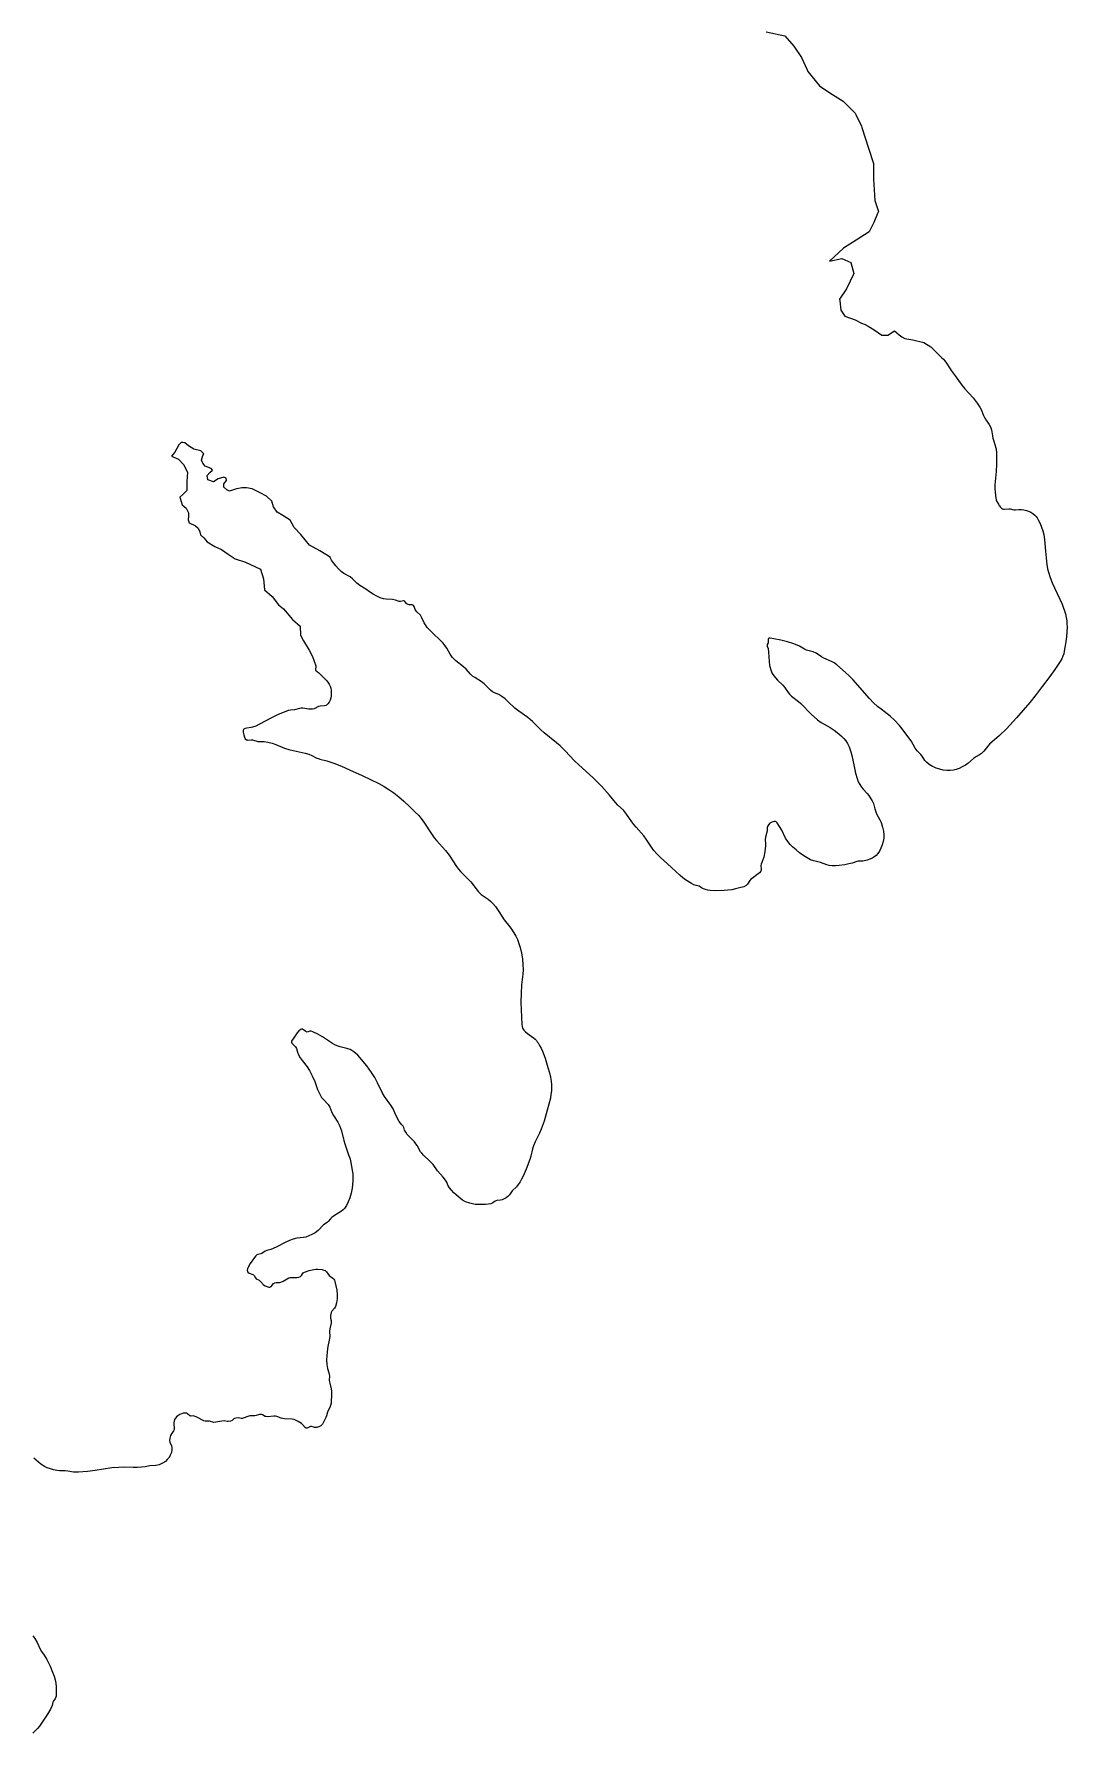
# Model space of a CAD drawing. Header units: millimetres. Extents: x 341818 to 347703, y 7370458 to 7377443.
# Drawn here: x 346576 to 347703, y 7371038 to 7372890 of the extents above; entities that cross this region are included whole.
import ezdxf

# ---------------------------------------------------------------- set-up
doc = ezdxf.new("R2010")
doc.units = ezdxf.units.MM
doc.layers.add('MONTANHÃO', color=220, linetype='Continuous')

msp = doc.modelspace()

# ---------------------------------------------------------------- linework, layer by layer
at = {"layer": 'MONTANHÃO'}
for points in [[(347374.5, 7372892.6), (347394.8, 7372888.1), (347404.5, 7372877.1), (347412.9, 7372864.8), (347419.2, 7372851.2), (347420, 7372849.3), (347432.6, 7372833.8), (347443.9, 7372826.1), (347458.4, 7372817.1), (347471.4, 7372804.1), (347472.2, 7372802.4), (347478.5, 7372789.9), (347479, 7372788.4), (347486.2, 7372765.7), (347491.7, 7372748.9), (347491.5, 7372738.4), (347491.4, 7372732.1), (347493, 7372708.9), (347493.7, 7372706.7), (347496.9, 7372696.6), (347496, 7372694.5), (347492, 7372684.7), (347486.9, 7372674.6), (347472.8, 7372665.6), (347458.8, 7372656.6), (347443.6, 7372642.7), (347457.1, 7372645.6), (347466.8, 7372641.1), (347470.1, 7372629.1), (347462, 7372612.6), (347454.6, 7372601.3), (347454.8, 7372599.3), (347455.9, 7372589.1), (347460.4, 7372582.6), (347471.4, 7372578.7), (347478.6, 7372575.2), (347482.3, 7372573.4), (347485.9, 7372571.6), (347492.3, 7372567.8), (347500.7, 7372561.9), (347507.2, 7372561.9), (347514.6, 7372566.5), (347519.5, 7372562.3), (347522.5, 7372560.3), (347525.6, 7372558.4), (347530.1, 7372557.6), (347534.6, 7372556.8), (347546.6, 7372553.9), (347554, 7372549.3), (347558.1, 7372545.3), (347566.2, 7372537.4), (347567.8, 7372535.8), (347569.1, 7372534.2), (347570.3, 7372532.6), (347575.2, 7372525.1), (347576.2, 7372523.6), (347577.3, 7372522.1), (347580.7, 7372517.7), (347588, 7372507.5), (347589.6, 7372505.4), (347591.3, 7372503.3), (347600.1, 7372493.7), (347604.7, 7372487.9), (347607.6, 7372483.6), (347609, 7372480.9), (347611.6, 7372474.4), (347612.9, 7372471.6), (347613.6, 7372470.5), (347614.2, 7372469.5), (347617.7, 7372464.6), (347619.2, 7372462), (347620.2, 7372458.6), (347621.3, 7372452.2), (347621.8, 7372449.7), (347622.5, 7372447.6), (347624.4, 7372441.8), (347624.8, 7372439.8), (347625.2, 7372437.9), (347625.6, 7372433.4), (347625.6, 7372419), (347625.4, 7372415.4), (347625.3, 7372413.4), (347624, 7372398.8), (347623.9, 7372394.6), (347624.2, 7372390.8), (347625, 7372384.4), (347625.5, 7372382.5), (347626.2, 7372380.8), (347627.8, 7372377.9), (347628.4, 7372376.8), (347629, 7372375.8), (347629.8, 7372374.7), (347631.1, 7372373.5), (347632.3, 7372372.7), (347633.4, 7372372.3), (347634, 7372372.2), (347634.6, 7372372.2), (347639.1, 7372372.8), (347640.8, 7372372.8), (347644.8, 7372371.7), (347645.6, 7372371.6), (347646.3, 7372371.5), (347650.2, 7372372), (347653, 7372371.9), (347655.7, 7372371.6), (347658.3, 7372371), (347660.7, 7372370.1), (347663.2, 7372368.9), (347665.5, 7372367.5), (347667.4, 7372365.9), (347669, 7372364.2), (347670.1, 7372362.7), (347670.8, 7372361.3), (347671.5, 7372360), (347673.3, 7372356.5), (347674.8, 7372352.8), (347676.2, 7372348.8), (347677.3, 7372344.8), (347678.1, 7372339.2), (347679, 7372326.6), (347680.6, 7372312), (347681.4, 7372307.4), (347682.4, 7372303.5), (347682.7, 7372302.5), (347683.9, 7372298.7), (347686.5, 7372291.9), (347688.9, 7372286.5), (347691.9, 7372280.4), (347694.9, 7372274.3), (347697.2, 7372268.6), (347700.8, 7372258.1), (347701.7, 7372254.2), (347702.4, 7372250.6), (347702.5, 7372248.9), (347702.6, 7372247.2), (347702.7, 7372243.5), (347701.9, 7372233.1), (347701.1, 7372225.5), (347699.7, 7372217.5), (347699, 7372214.5), (347698.1, 7372211.9), (347696.9, 7372209.2), (347695.3, 7372206.4), (347689.3, 7372197.5), (347683.8, 7372189.7), (347675.7, 7372178.9), (347672.3, 7372174.6), (347668.9, 7372170.2), (347662, 7372161.7), (347654.8, 7372153.2), (347647.5, 7372144.9), (347636.6, 7372132.8), (347629.1, 7372125.4), (347621, 7372118.6), (347618.2, 7372116.1), (347616.3, 7372114), (347611.9, 7372108.6), (347609.4, 7372106.1), (347607.2, 7372104.5), (347604, 7372102.5), (347600.8, 7372100.5), (347594.4, 7372095.1), (347592, 7372093.4), (347588.4, 7372091.4), (347585.1, 7372089.7), (347581.9, 7372088.6), (347580.4, 7372088.2), (347578.9, 7372087.8), (347575.3, 7372087.4), (347571.5, 7372087.4), (347567.6, 7372087.8), (347563.8, 7372088.7), (347559.8, 7372090), (347557.8, 7372090.9), (347555.9, 7372091.8), (347552.4, 7372094), (347549.4, 7372096.5), (347547.7, 7372098.4), (347544.6, 7372103), (347543.1, 7372104.8), (347541.2, 7372106.8), (347539.2, 7372108.8), (347537, 7372111.8), (347532.5, 7372119.6), (347525.9, 7372129), (347522.9, 7372132.9), (347520, 7372136.4), (347514.4, 7372142.2), (347509.6, 7372146.5), (347499.8, 7372154.1), (347496, 7372157.3), (347491.7, 7372161.3), (347487.2, 7372166), (347469, 7372186.5), (347464.9, 7372190.7), (347460.9, 7372194.3), (347451.7, 7372202.5), (347448.7, 7372204.8), (347445.9, 7372206.4), (347437.5, 7372209.8), (347434.9, 7372211.3), (347429, 7372215.2), (347425.9, 7372216.8), (347418.4, 7372218.7), (347416.2, 7372219.7), (347410.8, 7372222.9), (347404.6, 7372225.6), (347397.8, 7372227.8), (347390.5, 7372229.6), (347382.8, 7372230.9), (347378.7, 7372231.7), (347377.8, 7372231.7), (347377.2, 7372231.4), (347376.8, 7372230.4), (347376.8, 7372227.6), (347376.6, 7372226.4), (347375.6, 7372224.6), (347375.4, 7372223.9), (347375.5, 7372222.8), (347376.5, 7372220.3), (347377.2, 7372216.3), (347377.6, 7372206.3), (347378.3, 7372201.8), (347380, 7372196), (347380.8, 7372194), (347381.7, 7372192.2), (347384.5, 7372188.3), (347386.8, 7372185.7), (347392.5, 7372180.5), (347394.5, 7372178.3), (347398.4, 7372172.4), (347400.1, 7372170.5), (347402.2, 7372168.6), (347409.7, 7372162.7), (347412.4, 7372160.4), (347423.7, 7372148.7), (347430.6, 7372142.5), (347434.5, 7372139.8), (347444.3, 7372134.2), (347448.5, 7372131.4), (347453.7, 7372127.4), (347456.7, 7372124.9), (347459.2, 7372122.4), (347461.2, 7372119.9), (347463.3, 7372116.7), (347465, 7372113.2), (347466.9, 7372107.6), (347468.4, 7372102.2), (347470.7, 7372090), (347472, 7372084.6), (347473.7, 7372078.6), (347475, 7372075.1), (347476.5, 7372072.3), (347478.4, 7372069.3), (347480.2, 7372066.9), (347484.6, 7372062.2), (347486.3, 7372060), (347488.8, 7372056.6), (347490.2, 7372054.2), (347491.4, 7372051.3), (347492.9, 7372045.6), (347493.6, 7372043.3), (347495, 7372040.3), (347498.5, 7372033.7), (347499.9, 7372030.6), (347501.4, 7372025.6), (347502.3, 7372021.3), (347502.7, 7372017.4), (347502.7, 7372013.8), (347502.1, 7372010.1), (347501, 7372006.3), (347499.6, 7372002.6), (347498.1, 7371999.5), (347496.4, 7371996.9), (347494.6, 7371994.9), (347491.9, 7371992.8), (347488.5, 7371991.1), (347484.5, 7371989.7), (347479.9, 7371988.7), (347474.9, 7371988.5), (347473.2, 7371988.3), (347468.2, 7371986.4), (347464.8, 7371985.5), (347460.2, 7371984.7), (347454.2, 7371983.8), (347450.1, 7371983.4), (347446.4, 7371983.4), (347443.1, 7371983.8), (347440.7, 7371984.5), (347433.9, 7371987.2), (347426.3, 7371988.9), (347422.9, 7371990.2), (347419.3, 7371992.1), (347415.4, 7371994.5), (347410.8, 7371997.8), (347407.1, 7372000.8), (347403.7, 7372003.8), (347400.6, 7372006.9), (347399.3, 7372008.5), (347398, 7372010.1), (347395.7, 7372013.6), (347391.4, 7372022.5), (347389.1, 7372026.3), (347386.4, 7372030.5), (347385.5, 7372031.4), (347384.6, 7372031.9), (347383.3, 7372031.9), (347381.7, 7372031.6), (347379.9, 7372030.9), (347378.5, 7372029.9), (347377, 7372028.3), (347375.9, 7372026.5), (347375.7, 7372025.2), (347375.7, 7372021.5), (347373.6, 7372014.8), (347373.4, 7372012.3), (347373.8, 7372007.4), (347373.8, 7372005.3), (347373.1, 7371998.9), (347371.8, 7371992.8), (347369.6, 7371987.3), (347369, 7371985.2), (347368.8, 7371983.7), (347369, 7371979.6), (347368.9, 7371978.6), (347368.5, 7371977.7), (347367.2, 7371976), (347364.4, 7371973.5), (347359.4, 7371970.2), (347357.9, 7371969), (347356.7, 7371967.5), (347354.1, 7371963.5), (347352.5, 7371961.9), (347350, 7371960.7), (347345.4, 7371959.4), (347341.2, 7371958.3), (347336.9, 7371957.4), (347332.7, 7371956.8), (347328.5, 7371956.5), (347319.6, 7371956.2), (347313.5, 7371956.5), (347310.8, 7371957), (347308.3, 7371957.6), (347306, 7371958.5), (347303.9, 7371959.6), (347301.4, 7371961.2), (347298.1, 7371962.1), (347295.7, 7371962.9), (347293.2, 7371964.2), (347286.6, 7371968.4), (347283.7, 7371970.4), (347280.7, 7371972.9), (347271.1, 7371981.7), (347259, 7371992.8), (347255.2, 7371996.7), (347252, 7372000.3), (347249.3, 7372003.9), (347243.6, 7372012.6), (347241, 7372016.3), (347232.8, 7372025.7), (347230.3, 7372028.5), (347227.9, 7372031.6), (347222.3, 7372039.8), (347218.9, 7372044), (347212.8, 7372049.5), (347210.1, 7372052.6), (347203.7, 7372060.4), (347195.2, 7372069.8), (347185.7, 7372079.4), (347170.1, 7372093.6), (347165.6, 7372098.1), (347155.3, 7372109), (347149.8, 7372114.2), (347145.7, 7372117.7), (347132.2, 7372128.6), (347128.6, 7372131.9), (347119.8, 7372140.8), (347114.7, 7372145.2), (347104.6, 7372152.1), (347100.4, 7372155.5), (347092.9, 7372162.8), (347089.7, 7372165.6), (347086.2, 7372168.2), (347082.8, 7372170.1), (347078.1, 7372172), (347076, 7372173.2), (347073.9, 7372174.9), (347066.9, 7372182), (347063.8, 7372184.6), (347056.6, 7372188.8), (347054.2, 7372190.4), (347052, 7372192.5), (347047.2, 7372197.7), (347044.2, 7372200.4), (347036.1, 7372207), (347033.9, 7372209.1), (347032.1, 7372211.1), (347030, 7372214.2), (347026.1, 7372220.7), (347024.3, 7372223.4), (347022.2, 7372226.1), (347019.6, 7372228.9), (347010.5, 7372237.3), (347007.5, 7372240.3), (347004.9, 7372243.3), (347002.8, 7372246.3), (347001.6, 7372248.4), (346999, 7372254), (346997.3, 7372256.7), (346993.4, 7372260.4), (346992.2, 7372261.8), (346991.6, 7372263), (346990.5, 7372266.3), (346990, 7372267.1), (346989.4, 7372267.6), (346988.3, 7372268), (346985.1, 7372267.9), (346983.9, 7372268.2), (346982.7, 7372269), (346980.2, 7372271.8), (346979.5, 7372272.2), (346978.8, 7372272.4), (346975.8, 7372271.5), (346974.1, 7372271.8), (346970.3, 7372273.2), (346967.1, 7372273.7), (346960, 7372274), (346957.2, 7372274.5), (346953.6, 7372275.7), (346949.7, 7372277.5), (346945.9, 7372279.8), (346941.9, 7372282.3), (346937.9, 7372284.9), (346931.4, 7372288.9), (346927.9, 7372291.6), (346923.4, 7372296.4), (346920.8, 7372298.4), (346914, 7372302.3), (346911.1, 7372304.3), (346907.9, 7372307.3), (346905, 7372310.4), (346902.5, 7372313.6), (346900.4, 7372316.7), (346899.4, 7372318.8), (346899, 7372320.1), (346899, 7372320.1), (346887.5, 7372326.7), (346876.5, 7372333.1), (346867, 7372344.5), (346859.8, 7372352.2), (346855.4, 7372360.4), (346847.2, 7372365.3), (346841.2, 7372368.9), (346837.1, 7372374.8), (346835.3, 7372381), (346829.4, 7372386.6), (346822.7, 7372390), (346813.7, 7372394.4), (346807.8, 7372395.4), (346802.9, 7372395.6), (346796.7, 7372394.4), (346789.3, 7372391.8), (346786.2, 7372393.3), (346782.9, 7372396.4), (346783.1, 7372399.8), (346785.9, 7372403.4), (346785.4, 7372405.9), (346783.1, 7372407.2), (346776.9, 7372405.4), (346771.8, 7372402.1), (346765.4, 7372404.1), (346764.8, 7372409), (346767.7, 7372412.4), (346770.5, 7372414.7), (346769.2, 7372416.5), (346762.5, 7372419.3), (346760, 7372422.4), (346758.7, 7372425.7), (346760, 7372430.6), (346761, 7372432.7), (346757.9, 7372436), (346750.2, 7372437.8), (346744.5, 7372441.4), (346740.4, 7372444.5), (346738.4, 7372444.8), (346736.3, 7372445), (346734, 7372442.5), (346729.4, 7372434.5), (346725.8, 7372429.9), (346733.5, 7372426.8), (346739.1, 7372421.1), (346743.2, 7372412.6), (346742.5, 7372402.3), (346742.5, 7372392.8), (346738.4, 7372388.4), (346735, 7372385.4), (346736.3, 7372380.5), (346737.6, 7372377.1), (346741.7, 7372373.5), (346744.3, 7372368.1), (346744.5, 7372364.5), (346744, 7372360.7), (346745, 7372357.3), (346752, 7372354.2), (346755.1, 7372351.7), (346756.9, 7372347.5), (346757.4, 7372344.2), (346761.2, 7372341.1), (346764.6, 7372336.7), (346773.3, 7372331.6), (346780.3, 7372328.3), (346787.7, 7372323.1), (346795.2, 7372318), (346806.5, 7372314.4), (346823, 7372306.9), (346826.3, 7372296.4), (346827.4, 7372284.3), (346835.6, 7372277.1), (346842.5, 7372268.1), (346847.9, 7372263.7), (346858, 7372252.1), (346866.2, 7372244.9), (346866.7, 7372234.9), (346870, 7372228.7), (346876.2, 7372218.7), (346879.6, 7372211.5), (346883.2, 7372201.4), (346883, 7372196.9), (346886.7, 7372193.9), (346892.5, 7372188.2), (346894.6, 7372185.9), (346896.3, 7372183.6), (346897.7, 7372181.4), (346898.8, 7372179.2), (346899.5, 7372177.1), (346900, 7372175), (346900.2, 7372170.3), (346900.1, 7372168.3), (346899.7, 7372166.6), (346898.8, 7372164.1), (346897.7, 7372161.8), (346896.4, 7372160), (346895, 7372158.8), (346894.1, 7372158.3), (346892.9, 7372158), (346888.1, 7372157.6), (346886.2, 7372157.1), (346881.4, 7372154.6), (346879.7, 7372154.1), (346877.7, 7372154.1), (346875.5, 7372154.3), (346869.2, 7372155.3), (346867.2, 7372155.3), (346865.5, 7372155.1), (346860.1, 7372153.5), (346855.6, 7372153.2), (346853.2, 7372152.7), (346850.6, 7372151.9), (346842.1, 7372148.3), (346835.6, 7372145.3), (346821.3, 7372137.5), (346817.7, 7372135.8), (346814.3, 7372134.5), (346812.6, 7372134.1), (346808.1, 7372133.6), (346806.3, 7372133.3), (346804.9, 7372132.6), (346804.5, 7372132), (346804.2, 7372131.4), (346804.2, 7372129.3), (346804.7, 7372126.4), (346805.4, 7372123.9), (346806.4, 7372122.1), (346807.6, 7372120.9), (346808.3, 7372120.7), (346809.3, 7372120.5), (346812.9, 7372120.7), (346814.3, 7372120.7), (346820.2, 7372119), (346822, 7372118.9), (346826.9, 7372119), (346831, 7372118.4), (346835.5, 7372117.2), (346839.6, 7372115.7), (346849.3, 7372111.8), (346853.9, 7372110.2), (346858.4, 7372109.1), (346871.5, 7372106.3), (346875.5, 7372105.1), (346878.9, 7372103.8), (346884.5, 7372101), (346886.1, 7372100.5), (346887.7, 7372099.9), (346895.4, 7372098.1), (346903, 7372095.5), (346911.2, 7372092.2), (346920.1, 7372088.3), (346933.8, 7372081.9), (346951.9, 7372073.2), (346957.8, 7372070), (346962.9, 7372066.8), (346968.2, 7372063.1), (346973.7, 7372058.8), (346979.4, 7372053.8), (346986, 7372047.8), (346991.4, 7372042.5), (346995.6, 7372038.2), (346998, 7372035.4), (347000.4, 7372032.1), (347010.1, 7372017.3), (347012.5, 7372014), (347014.8, 7372011.1), (347024.9, 7372000.2), (347028.7, 7371995.1), (347036.8, 7371982.7), (347038.9, 7371979.8), (347041.1, 7371977.3), (347048.9, 7371969.8), (347052.2, 7371966.1), (347058.3, 7371958.4), (347060.9, 7371955.3), (347063.8, 7371952.3), (347066.8, 7371950), (347071.2, 7371947.2), (347073.9, 7371945), (347076.5, 7371942.3), (347079.2, 7371939), (347082.9, 7371933.8), (347088.8, 7371924.6), (347095, 7371917), (347096.8, 7371914.5), (347099.3, 7371910.6), (347101.4, 7371906.9), (347103.1, 7371903.3), (347104.5, 7371899.9), (347106.2, 7371894.3), (347107.6, 7371888.2), (347108.6, 7371882.1), (347109.2, 7371876), (347109.4, 7371870), (347109.1, 7371865.4), (347107.7, 7371853.7), (347107.2, 7371844.2), (347107, 7371835.3), (347107.1, 7371826.7), (347107.6, 7371818.5), (347107.9, 7371810.7), (347108.3, 7371808.5), (347108.8, 7371806.7), (347110, 7371804.5), (347111.9, 7371802.4), (347114.3, 7371800.6), (347120.8, 7371796), (347122.6, 7371794.5), (347123.9, 7371793), (347124.8, 7371791.8), (347125.7, 7371790.5), (347127.4, 7371787.7), (347129.1, 7371784.7), (347130.6, 7371781.4), (347133.4, 7371773.9), (347136.5, 7371763.8), (347138.1, 7371757.8), (347139.1, 7371753), (347139.9, 7371748.6), (347140.2, 7371744.6), (347140.2, 7371738.2), (347139.8, 7371734.4), (347139.1, 7371730.2), (347135.6, 7371717.2), (347132.3, 7371705.2), (347129.2, 7371696.3), (347127.3, 7371692.1), (347122.6, 7371682.7), (347120.8, 7371678.4), (347119.8, 7371675.1), (347117.7, 7371667.1), (347116.7, 7371663.5), (347112.8, 7371652.7), (347109.6, 7371645.2), (347107.8, 7371641.9), (347106, 7371638.9), (347104.1, 7371636.2), (347102, 7371633.7), (347097.6, 7371629.3), (347094.5, 7371624.8), (347092.8, 7371623.2), (347090.8, 7371621.7), (347088.7, 7371620.5), (347086.4, 7371619.5), (347084.8, 7371619.1), (347080.7, 7371618.6), (347078.9, 7371618.1), (347076.2, 7371616.1), (347074, 7371615.2), (347071.4, 7371614.6), (347068.3, 7371614.3), (347063.6, 7371614.2), (347060.4, 7371614.3), (347057.2, 7371614.5), (347054.2, 7371615), (347051.3, 7371615.7), (347046.5, 7371617.3), (347043.1, 7371619), (347039.3, 7371622.3), (347034, 7371627), (347031.3, 7371629.8), (347029, 7371632.6), (347027.4, 7371635.4), (347026.1, 7371638.7), (347024.7, 7371641), (347022.3, 7371644.1), (347015.9, 7371651), (347011.1, 7371657.9), (347008.1, 7371661.1), (347000.6, 7371668.1), (346998.9, 7371670.1), (346997.6, 7371671.9), (346993.8, 7371678.8), (346992.5, 7371680.6), (346990.9, 7371682.5), (346985.1, 7371688.4), (346983.1, 7371690.6), (346981.3, 7371693), (346980.1, 7371695.4), (346979.2, 7371698.4), (346978.6, 7371699.6), (346977, 7371701.2), (346975.5, 7371702.9), (346974.2, 7371704.9), (346970.7, 7371711.8), (346967.7, 7371718.6), (346965.2, 7371722.7), (346958.2, 7371732), (346955.5, 7371736.4), (346950.7, 7371746.8), (346947.5, 7371752.6), (346944, 7371758.3), (346938.9, 7371765.4), (346933.2, 7371772.5), (346929, 7371777.1), (346924.8, 7371780.7), (346922.7, 7371782.1), (346920.6, 7371783.3), (346917.2, 7371784.5), (346909.7, 7371786.2), (346906.6, 7371787.2), (346904.2, 7371788.3), (346901.6, 7371789.7), (346890.6, 7371797.1), (346887.9, 7371798.7), (346885.4, 7371799.9), (346879.9, 7371802.7), (346878.2, 7371803.1), (346876.8, 7371803.1), (346873.7, 7371802.3), (346872.4, 7371802.8), (346869.7, 7371804.9), (346868.7, 7371805.4), (346867.7, 7371805.4), (346866.8, 7371805.1), (346865.8, 7371804.5), (346864.8, 7371803.6), (346863, 7371801.4), (346858.6, 7371794.8), (346857.2, 7371793.1), (346856.7, 7371792.2), (346856.6, 7371791.2), (346857.1, 7371790.1), (346861.1, 7371786.2), (346862.3, 7371784.4), (346863.3, 7371780.3), (346864.5, 7371777.3), (346866.2, 7371774.2), (346868.3, 7371771.4), (346873.8, 7371764.4), (346876.4, 7371760.4), (346879.3, 7371754.7), (346882.1, 7371748.4), (346885.2, 7371739.8), (346886.6, 7371736.6), (346889.6, 7371731.1), (346891.5, 7371728.6), (346896.6, 7371723.2), (346898.5, 7371720.3), (346900.8, 7371714.5), (346902.4, 7371711.3), (346907.3, 7371703.9), (346909.2, 7371700.3), (346910.3, 7371697.6), (346911.2, 7371694.6), (346913.8, 7371684.1), (346914.8, 7371680.3), (346919.1, 7371668.5), (346919.9, 7371666.1), (346920.6, 7371663.8), (346922.3, 7371656.2), (346923.1, 7371651.4), (346923.5, 7371647.9), (346923.7, 7371644), (346923.7, 7371640), (346923.4, 7371636.1), (346922.9, 7371632.3), (346921.8, 7371626.6), (346920.4, 7371621.6), (346918.6, 7371617.2), (346916.6, 7371613.3), (346914.4, 7371610.1), (346913, 7371608.6), (346911.2, 7371607.1), (346902.6, 7371601.7), (346900.7, 7371600.3), (346899.2, 7371598.8), (346896.7, 7371595.8), (346895.5, 7371594.7), (346891.8, 7371592.1), (346885.7, 7371586), (346882.5, 7371583.6), (346879.1, 7371581.6), (346875.8, 7371580), (346872.5, 7371578.8), (346869.9, 7371578.4), (346862.5, 7371577.7), (346858.6, 7371576.7), (346854.5, 7371575.1), (346850.5, 7371573.2), (346840.1, 7371567.8), (346834.2, 7371565.3), (346829.9, 7371564.1), (346828, 7371563.3), (346824.4, 7371561), (346823.2, 7371560.6), (346820.1, 7371559.9), (346818.8, 7371559.3), (346817.9, 7371558.3), (346816.5, 7371556.4), (346811.7, 7371550), (346809.4, 7371545.9), (346808.8, 7371544.2), (346808.5, 7371542.7), (346808.7, 7371541.5), (346809.2, 7371540.5), (346810.5, 7371539.6), (346814.5, 7371538.2), (346815.3, 7371537.7), (346815.9, 7371537.1), (346817.4, 7371534.3), (346818.4, 7371533.4), (346821.6, 7371531.7), (346823, 7371530.5), (346826.1, 7371526.9), (346827.9, 7371525.6), (346831, 7371524.4), (346832.2, 7371524.2), (346833.2, 7371524.2), (346833.9, 7371524.5), (346834.6, 7371525), (346837.3, 7371528.1), (346838.6, 7371529.1), (346840.2, 7371529.4), (346843.8, 7371529.4), (346845.3, 7371529.6), (346847.7, 7371530.6), (346852.1, 7371533.3), (346854, 7371534.3), (346855.3, 7371534.6), (346856.8, 7371534.8), (346862.5, 7371534.8), (346864.6, 7371535.1), (346866.4, 7371535.7), (346867.1, 7371536.3), (346867.7, 7371536.9), (346868.6, 7371538.7), (346869.5, 7371539.8), (346870.9, 7371540.6), (346876.2, 7371542.2), (346881.2, 7371543.4), (346883.4, 7371543.7), (346885.5, 7371543.8), (346890.1, 7371543.4), (346891.9, 7371542.9), (346893.3, 7371542.3), (346895.1, 7371540.8), (346897.9, 7371537.1), (346899.2, 7371535.8), (346901.9, 7371533.9), (346902.8, 7371533), (346903.5, 7371531.9), (346904.1, 7371530.5), (346905.2, 7371525.7), (346906.1, 7371520.9), (346906.5, 7371516.2), (346906.4, 7371511.6), (346905.8, 7371507.3), (346904.7, 7371503.1), (346903.7, 7371501.4), (346900.9, 7371498), (346900.1, 7371496.5), (346899.3, 7371493.2), (346899.2, 7371491.7), (346899.2, 7371490.3), (346899.9, 7371487.9), (346900, 7371486.4), (346899.9, 7371484.8), (346898.4, 7371478.8), (346898.1, 7371476.3), (346898.4, 7371470.3), (346898, 7371466.6), (346896.4, 7371459.7), (346895.9, 7371456.9), (346895.2, 7371449.8), (346895, 7371444.5), (346895.2, 7371439.8), (346895.9, 7371435.6), (346897.6, 7371430.8), (346898, 7371429.1), (346898.1, 7371427.4), (346898, 7371422.4), (346898.4, 7371419.6), (346900, 7371413.5), (346900.4, 7371411), (346900.4, 7371405.4), (346900.2, 7371400.6), (346899.9, 7371397.8), (346899.4, 7371395.3), (346898.6, 7371393.1), (346896.6, 7371389.8), (346896, 7371388.1), (346894.8, 7371383.8), (346894.1, 7371382), (346892, 7371377.6), (346890.4, 7371374.9), (346888.6, 7371373), (346886.6, 7371371.9), (346884.4, 7371371.3), (346882, 7371371.2), (346881, 7371371.5), (346878.6, 7371372.3), (346877.5, 7371372.4), (346876.7, 7371372.1), (346874.7, 7371370.8), (346873.8, 7371370.5), (346872.8, 7371370.6), (346871.8, 7371371.2), (346868.6, 7371374.6), (346867.5, 7371375.6), (346864.1, 7371377.8), (346861.1, 7371379.2), (346859.5, 7371379.8), (346857.5, 7371380.2), (346849.2, 7371380.7), (346845.6, 7371381.4), (346840.6, 7371383.3), (346839.2, 7371383.6), (346837.6, 7371383.6), (346830.7, 7371382.9), (346829.2, 7371383.1), (346827.9, 7371383.4), (346825, 7371385), (346824, 7371385.4), (346823, 7371385.4), (346821.9, 7371385.3), (346818.1, 7371384.2), (346816.7, 7371384), (346811.2, 7371383.9), (346809.1, 7371383.4), (346804.2, 7371381.4), (346802.9, 7371381.1), (346801.7, 7371381.1), (346798.8, 7371381.7), (346795.9, 7371381.5), (346794.7, 7371381.1), (346793.8, 7371380.6), (346792.2, 7371378.9), (346790.3, 7371378), (346787.8, 7371377.6), (346786.6, 7371377.7), (346783.3, 7371378.4), (346780.6, 7371378.3), (346774.4, 7371376.9), (346771.9, 7371376.8), (346767.4, 7371378), (346762.5, 7371378.1), (346761.1, 7371378.5), (346759.7, 7371379.1), (346754.9, 7371381.8), (346752.9, 7371382.8), (346750.6, 7371383.7), (346749.4, 7371384), (346747.5, 7371383.7), (346746.7, 7371383.8), (346746, 7371384.1), (346743.3, 7371386.2), (346742.1, 7371386.7), (346740.5, 7371386.9), (346738.7, 7371386.7), (346736.7, 7371386.2), (346734.8, 7371385.3), (346732.9, 7371384.1), (346731.3, 7371382.8), (346730.1, 7371381.3), (346729.3, 7371379.8), (346728.8, 7371378.3), (346728.4, 7371376.2), (346728.4, 7371374.6), (346728.8, 7371370.9), (346728.7, 7371369.2), (346728, 7371367.6), (346725.7, 7371364.2), (346724.9, 7371362.6), (346724.1, 7371359.6), (346723.8, 7371357.1), (346724.1, 7371355.4), (346725.9, 7371351.3), (346726.3, 7371349.4), (346726.2, 7371346.8), (346725.7, 7371343.9), (346724.6, 7371341.2), (346723.2, 7371338.6), (346721.3, 7371336.2), (346719.2, 7371334.2), (346716.1, 7371332.3), (346712.5, 7371330.7), (346708.9, 7371329.7), (346702.4, 7371329.6), (346697.1, 7371328.5), (346693.3, 7371328), (346688.9, 7371327.7), (346684.1, 7371327.8), (346674, 7371328), (346668.2, 7371327.8), (346660.8, 7371327.1), (346642.6, 7371324.3), (346634.3, 7371323.4), (346624.4, 7371322.4), (346621.5, 7371322.4), (346618.9, 7371322.6), (346612.7, 7371323.7), (346610, 7371323.9), (346603.6, 7371324), (346600.7, 7371324.4), (346597.3, 7371325.1), (346593.8, 7371326.1), (346590.4, 7371327.4), (346587.2, 7371328.9), (346585.2, 7371330), (346583.2, 7371331.4), (346575.6, 7371337.8)], [(346574.8, 7371144.2), (346576.8, 7371141.4), (346579.4, 7371136.7), (346582.5, 7371129.5), (346583.9, 7371127), (346587.1, 7371123), (346590, 7371118.2), (346593.4, 7371111), (346596.2, 7371104.6), (346597.9, 7371100.3), (346599.1, 7371096.3), (346599.8, 7371092.6), (346600.1, 7371088.4), (346600, 7371083.8), (346599.9, 7371078.2), (346599.5, 7371076.6), (346598.9, 7371075.3), (346597.3, 7371073.4), (346596.6, 7371071.9), (346595.6, 7371068.1), (346593.8, 7371064.1), (346590.7, 7371058.8), (346587, 7371053.2), (346581.8, 7371045.7), (346579.7, 7371043.1), (346577.7, 7371041), (346574.6, 7371038.2)]]:
    msp.add_lwpolyline(points, dxfattribs=at)

doc.saveas('drawing.dxf')
